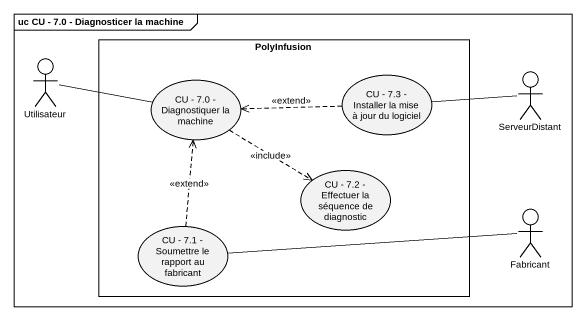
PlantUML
@startuml
mainframe uc CU - 7.0 - Diagnosticer la machine
actor Utilisateur
rectangle PolyInfusion {
  usecase "CU - 7.0 - Diagnostiquer la machine" as CU_7_0_Diagnostiquer_la
  usecase "CU - 7.3 - Installer la mise à jour du logiciel" as CU_7_3_Installer_la_mise_à
  usecase "CU - 7.2 - Effectuer la séquence de diagnostic" as CU_7_2_Effectuer_la
  usecase "CU - 7.1 - Soumettre le rapport au fabricant" as CU_7_1_Soumettre_le_rapport
}
actor ServeurDistant
actor Fabricant
Utilisateur -right- CU_7_0_Diagnostiquer_la
CU_7_0_Diagnostiquer_la ..> CU_7_2_Effectuer_la : <<include>>
CU_7_3_Installer_la_mise_à .left.> CU_7_0_Diagnostiquer_la : <<extend>>
CU_7_3_Installer_la_mise_à -right- ServeurDistant
CU_7_1_Soumettre_le_rapport .up.> CU_7_0_Diagnostiquer_la : <<extend>>
CU_7_1_Soumettre_le_rapport -right- Fabricant
@enduml
